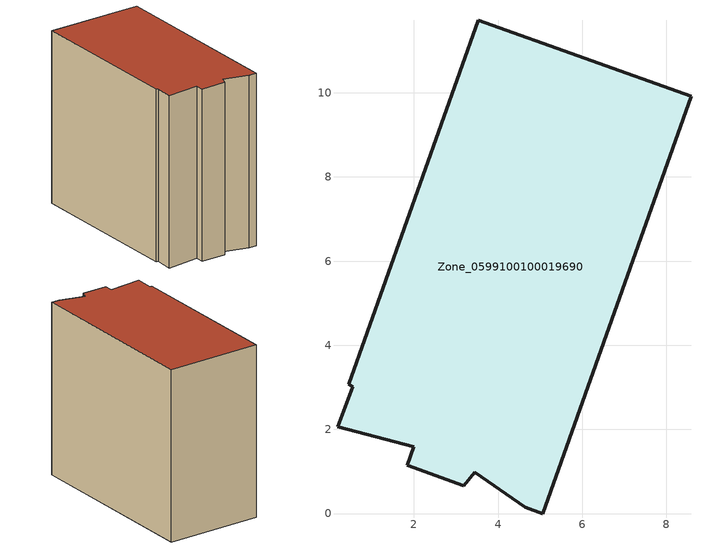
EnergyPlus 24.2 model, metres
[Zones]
Zone_0599100100019690
 floor ground (C_G): 0.18,2.06 0.54,3.01 0.45,3.07 3.53,11.72 8.59,9.92 5.06,0 4.65,0.15 3.44,0.98 3.19,0.67 1.84,1.14 2,1.59 z0
 wall outside (C_F): 8.59,9.92 3.53,11.72 0.45,3.07 0.54,3.01 0.18,2.06 2,1.59 1.84,1.14 3.19,0.67 3.44,0.98 4.65,0.15 5.06,0 8.59,9.92 z0:9.7
 roof outside (C_R): 0.54,3.01 0.18,2.06 2,1.59 1.84,1.14 3.19,0.67 3.44,0.98 4.65,0.15 5.06,0 8.59,9.92 3.53,11.72 0.45,3.07 z9.7
[BUILDING]
Pand.0599100100019690: North Axis=0; Terrain=City; Loads Convergence Tolerance Value=0.04; Temperature Convergence Tolerance Value=0.4; Solar Distribution=FullExterior; Maximum Number of Warmup Days=25; Minimum Number of Warmup Days=1
[Site:Location]
Rotterdam.The.Hague.AP_ZH_NLD Design_Conditions: Latitude=51.96; Longitude=4.45; Time Zone=1; Elevation=-4.5
[SITE:GROUNDTEMPERATURE:BUILDINGSURFACE]
18, 18, 18, 18, 18, 18, 18, 18, 18, 18, 18, 18
[MATERIAL] Thermal Absorptance=0.9; Solar Absorptance=0.7; Visible Absorptance=0.7
Name | Roughness | Thickness | Conductivity | Density | Specific Heat
G.TC.2015-2018 | MediumSmooth | 0.15 | 0.0428571 | 540 | 1210
F.TC.2015-2018 | Rough | 0.3 | 0.0666667 | 1920 | 840
R.TC.2015-2018 | MediumRough | 0.2 | 0.0333333 | 1500 | 1000
[CONSTRUCTION]
C_G: G.TC.2015-2018
C_F: F.TC.2015-2018
C_R: R.TC.2015-2018
[ZONE]
Zone_0599100100019690: Type=1; Multiplier=1; Ceiling Height=Autocalculate; Volume=Autocalculate; Floor Area=autocalculate; Part of Total Floor Area=Yes
[ZONEINFILTRATION:DESIGNFLOWRATE]
Infil_Zone_0599100100019690: Zone or ZoneList or Space or SpaceList=Zone_0599100100019690; Schedule=AlwaysOn; Design Flow Rate Calculation Method=Flow/Area; Flow Rate per Floor Area=0.0015; Constant Term Coefficient=1; Temperature Term Coefficient=0; Velocity Term Coefficient=0; Velocity Squared Term Coefficient=0
[HVACTEMPLATE:ZONE:IDEALLOADSAIRSYSTEM]
Zone_0599100100019690: Maximum Heating Supply Air Temperature=50; Minimum Cooling Supply Air Temperature=13; Maximum Heating Supply Air Humidity Ratio=0.0156; Minimum Cooling Supply Air Humidity Ratio=0.0077; Heating Limit=NoLimit; Cooling Limit=NoLimit; Dehumidification Control Type=ConstantSensibleHeatRatio; Cooling Sensible Heat Ratio=0.7; Dehumidification Setpoint=60; Humidification Control Type=None; Humidification Setpoint=30; Outdoor Air Method=None; Outdoor Air Flow Rate per Person=0.00944; Outdoor Air Flow Rate per Zone Floor Area=0; Outdoor Air Flow Rate per Zone=0; Demand Controlled Ventilation Type=None; Outdoor Air Economizer Type=NoEconomizer; Heat Recovery Type=None; Sensible Heat Recovery Effectiveness=0.7; Latent Heat Recovery Effectiveness=0.65
[ZONECONTROL:THERMOSTAT]
ThermostatControl_Zone_0599100100019690: Zone or ZoneList=Zone_0599100100019690; Control Type Schedule=DualSetpointControlType; Control 1=Thermostat_Zone_0599100100019690; Temperature Difference Between Cutout And Setpoint=0
[THERMOSTATSETPOINT:DUALSETPOINT]
Thermostat_Zone_0599100100019690: Heating Setpoint Temperature Schedule=HeatingSetpoint_Zone_0599100100019690; Cooling Setpoint Temperature Schedule=CoolingSetpoint_Zone_0599100100019690
[SCHEDULE:COMPACT]
HeatingSetpoint_Zone_0599100100019690: Through: 12/31, For: AllDays, Until: 24:00, 21
CoolingSetpoint_Zone_0599100100019690: Through: 12/31, For: AllDays, Until: 24:00, 24
DualSetpointControlType: Through: 12/31, For: AllDays, Until: 24:00, 4
AlwaysOn: Through: 12/31, For: AllDays, Until: 24:00, 1
